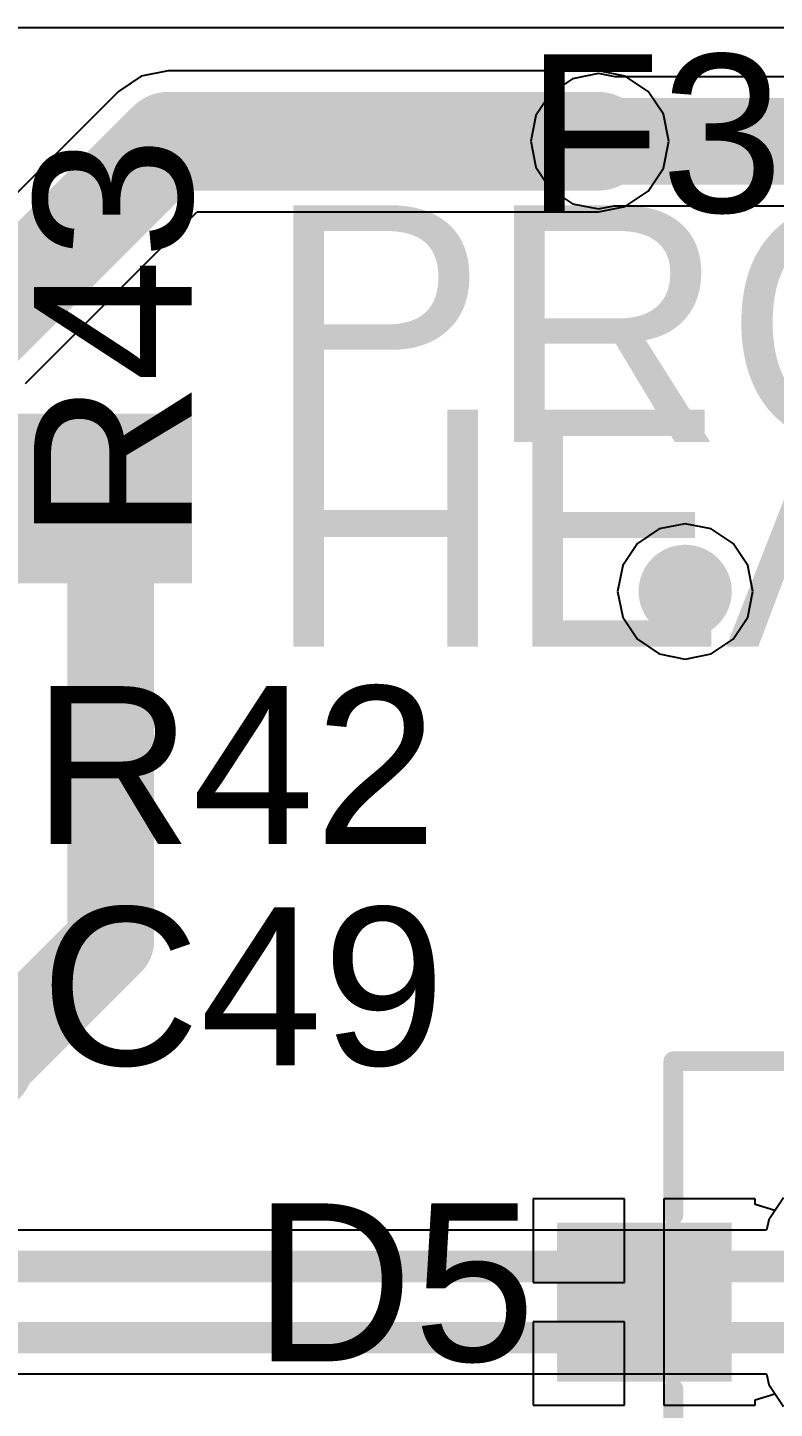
# Model space of a CAD drawing. Header units: millimetres. Extents: x -0.27 to 4.7, y -0.39 to 2.83.
# Drawn here: x 4.1884 to 4.3776, y 1.1291 to 1.4788 of the extents above; entities that cross this region are included whole.
import ezdxf

# ---------------------------------------------------------------- set-up
doc = ezdxf.new("R2010")
doc.units = ezdxf.units.MM
doc.header["$MEASUREMENT"] = 0
for name, color, linetype in [('BottomLayer', 5, 'Continuous'), ('BottomSolder', 6, 'Continuous'), ('TopLayer', 1, 'Continuous'), ('TopOverlay', 2, 'Continuous'), ('TopPaste', 8, 'Continuous'), ('TopSolder', 216, 'Continuous'), ('ViaHoleLayer', 16, 'Continuous')]:
    doc.layers.add(name, color=color, linetype=linetype)
doc.styles.add('Arial', font='', dxfattribs={"height": 0.2})
doc.styles.get('Arial').set_extended_font_data('Arial')

# ---------------------------------------------------------------- blocks, each defined once
blk = doc.blocks.new('S___23_163')
at = {"layer": 'TopLayer'}
for points in [[(-0.01614, 0.05748), (0.01614, 0.05748), (0.01614, 0.02126), (-0.01614, 0.02126)], [(-0.05354, -0.02126), (-0.02126, -0.02126), (-0.02126, -0.05748), (-0.05354, -0.05748)], [(0.02126, -0.02126), (0.05354, -0.02126), (0.05354, -0.05748), (0.02126, -0.05748)]]:
    blk.add_hatch(color=1, dxfattribs=at).paths.add_polyline_path(points)
at = {"layer": 'TopPaste'}
for points in [[(-0.01614, 0.05748), (0.01614, 0.05748), (0.01614, 0.02126), (-0.01614, 0.02126)], [(-0.05354, -0.02126), (-0.02126, -0.02126), (-0.02126, -0.05748), (-0.05354, -0.05748)], [(0.02126, -0.02126), (0.05354, -0.02126), (0.05354, -0.05748), (0.02126, -0.05748)]]:
    blk.add_hatch(color=8, dxfattribs=at).paths.add_polyline_path(points)
at = {"layer": 'TopSolder'}
for points in [[(-0.02014, 0.06148), (0.02014, 0.06148), (0.02014, 0.01726), (-0.02014, 0.01726)], [(-0.05754, -0.01726), (-0.01726, -0.01726), (-0.01726, -0.06148), (-0.05754, -0.06148)], [(0.01726, -0.01726), (0.05754, -0.01726), (0.05754, -0.06148), (0.01726, -0.06148)]]:
    blk.add_hatch(color=216, dxfattribs=at).paths.add_polyline_path(points)
at = {"layer": 'TopOverlay', "const_width": 0.005}
for points in [[(-0.061, 0.032), (-0.022, 0.032)], [(-0.061, 0.032), (-0.061, -0.023)], [(0.022, 0.032), (0.061, 0.032)], [(0.061, 0.032), (0.061, -0.023)], [(-0.013, -0.031), (0.013, -0.031)], [(-0.066, -0.041), (-0.066, -0.051)], [(-0.066, -0.041), (-0.061, -0.046)], [(-0.061, -0.046), (-0.066, -0.051)]]:
    blk.add_lwpolyline(points, dxfattribs=at)
at = {"layer": 'TopOverlay', "const_width": 0.0025}
for points in [[(-0.06225, 0.032, 1), (-0.05975, 0.032, 1)], [(-0.06225, 0.032, 1), (-0.05975, 0.032, 1)], [(-0.02325, 0.032, 1), (-0.02075, 0.032, 1)], [(0.02075, 0.032, 1), (0.02325, 0.032, 1)], [(0.05975, 0.032, 1), (0.06225, 0.032, 1)], [(0.05975, 0.032, 1), (0.06225, 0.032, 1)], [(-0.06225, -0.023, 1), (-0.05975, -0.023, 1)], [(0.05975, -0.023, 1), (0.06225, -0.023, 1)], [(-0.01425, -0.031, 1), (-0.01175, -0.031, 1)], [(0.01175, -0.031, 1), (0.01425, -0.031, 1)], [(-0.06725, -0.041, 1), (-0.06475, -0.041, 1)], [(-0.06725, -0.041, 1), (-0.06475, -0.041, 1)], [(-0.06225, -0.046, 1), (-0.05975, -0.046, 1)], [(-0.06225, -0.046, 1), (-0.05975, -0.046, 1)], [(-0.06725, -0.051, 1), (-0.06475, -0.051, 1)], [(-0.06725, -0.051, 1), (-0.06475, -0.051, 1)]]:
    blk.add_lwpolyline(points, format="xyb", close=True, dxfattribs=at)

msp = doc.modelspace()

# ---------------------------------------------------------------- hatches: boundary and pattern name
at = {"layer": 'BottomLayer'}
h = msp.add_hatch(color=5, dxfattribs=at)
edge = h.paths.add_edge_path()
edge.add_arc((4.333, 1.45), 0.01181, 0, 360)
h = msp.add_hatch(color=5, dxfattribs=at)
edge = h.paths.add_edge_path()
edge.add_arc((4.355, 1.336), 0.01181, 0, 360)
h = msp.add_hatch(color=5, dxfattribs=at)
edge = h.paths.add_edge_path()
edge.add_arc((4.178, 1.216), 0.01181, 0, 360)
at = {"layer": 'BottomSolder'}
h = msp.add_hatch(color=6, dxfattribs=at)
edge = h.paths.add_edge_path()
edge.add_arc((4.333, 1.45), 0.00591, 0, 360)
h = msp.add_hatch(color=6, dxfattribs=at)
edge = h.paths.add_edge_path()
edge.add_arc((4.355, 1.336), 0.00591, 0, 360)
at = {"layer": 'TopLayer'}
h = msp.add_hatch(color=1, dxfattribs=at)
edge = h.paths.add_edge_path()
edge.add_arc((4.333, 1.45), 0.01181, 0, 360)
msp.add_hatch(color=1, dxfattribs=at).paths.add_polyline_path([(4.127, 1.338), (4.23, 1.338), (4.23, 1.381), (4.127, 1.381)])
h = msp.add_hatch(color=1, dxfattribs=at)
edge = h.paths.add_edge_path()
edge.add_arc((4.355, 1.336), 0.01181, 0, 360)
h = msp.add_hatch(color=1, dxfattribs=at)
edge = h.paths.add_edge_path()
edge.add_arc((4.178, 1.216), 0.01181, 0, 360)
at = {"layer": 'TopSolder'}
h = msp.add_hatch(color=216, dxfattribs=at)
edge = h.paths.add_edge_path()
edge.add_arc((4.333, 1.45), 0.00591, 0, 360)
h = msp.add_hatch(color=216, dxfattribs=at)
edge = h.paths.add_edge_path()
edge.add_arc((4.355, 1.336), 0.00591, 0, 360)
at = {"layer": 'ViaHoleLayer'}
h = msp.add_hatch(color=16, dxfattribs=at)
edge = h.paths.add_edge_path()
edge.add_arc((4.333, 1.45), 0.00591, 0, 360)
h = msp.add_hatch(color=16, dxfattribs=at)
edge = h.paths.add_edge_path()
edge.add_arc((4.355, 1.336), 0.00591, 0, 360)

# ---------------------------------------------------------------- linework, layer by layer
at = {"layer": 'BottomLayer'}
for p, q in [((4.21717, 1.46648), (4.21138, 1.46262)), ((4.224, 1.46784), (4.21717, 1.46648)), ((4.333, 1.46784), (4.224, 1.46784)), ((4.33983, 1.46648), (4.333, 1.46784)), ((4.34562, 1.46262), (4.33983, 1.46648)), ((4.21138, 1.46262), (4.15738, 1.40862)), ((4.21138, 1.46262), (4.21138, 1.46262)), ((4.34948, 1.45683), (4.34562, 1.46262)), ((4.35084, 1.45), (4.34948, 1.45683)), ((4.34948, 1.44317), (4.35084, 1.45)), ((4.34562, 1.43738), (4.34948, 1.44317)), ((4.33983, 1.43352), (4.34562, 1.43738)), ((4.18784, 1.38861), (4.23139, 1.43216)), ((4.23139, 1.43216), (4.333, 1.43216)), ((4.333, 1.43216), (4.33983, 1.43352)), ((4.34844, 1.35184), (4.34288, 1.34812)), ((4.355, 1.35314), (4.34844, 1.35184)), ((4.36156, 1.35184), (4.355, 1.35314)), ((4.36712, 1.34812), (4.36156, 1.35184)), ((4.34288, 1.34812), (4.33916, 1.34256)), ((4.37084, 1.34256), (4.36712, 1.34812)), ((4.33916, 1.34256), (4.33786, 1.336)), ((4.37214, 1.336), (4.37084, 1.34256)), ((4.33786, 1.336), (4.33916, 1.32944)), ((4.37084, 1.32944), (4.37214, 1.336)), ((4.33916, 1.32944), (4.34288, 1.32388)), ((4.36712, 1.32388), (4.37084, 1.32944)), ((4.34288, 1.32388), (4.34844, 1.32016)), ((4.36156, 1.32016), (4.36712, 1.32388)), ((4.34844, 1.32016), (4.355, 1.31886)), ((4.355, 1.31886), (4.36156, 1.32016)), ((4.37988, 1.18243), (4.37616, 1.17687)), ((4.37616, 1.17687), (4.37563, 1.17418)), ((4.37563, 1.17418), (3.94814, 1.17418)), ((3.93688, 1.13782), (4.37563, 1.13782)), ((4.37563, 1.13782), (4.37616, 1.13513)), ((4.37616, 1.13513), (4.37988, 1.12957))]:
    msp.add_line(p, q, dxfattribs=at)
for points, const_width in [([(4.17, 1.396), (4.224, 1.45)], 0.025), ([(4.224, 1.45), (4.333, 1.45)], 0.025), ([(3.94434, 1.165), (4.38669, 1.165)], 0.008), ([(3.93688, 1.147), (4.38669, 1.147)], 0.008)]:
    msp.add_lwpolyline(points, dxfattribs=dict(at, const_width=const_width))
at = {"layer": 'BottomLayer', "const_width": 0.0125}
for points in [[(4.21775, 1.45, 1), (4.23025, 1.45, 1)], [(4.21775, 1.45, 1), (4.23025, 1.45, 1)], [(4.32675, 1.45, 1), (4.33925, 1.45, 1)]]:
    msp.add_lwpolyline(points, format="xyb", close=True, dxfattribs=at)
at = {"layer": 'TopLayer'}
for p, q in [((4.01165, 1.47878), (4.38662, 1.47878)), ((4.32644, 1.46584), (4.32088, 1.46212)), ((4.333, 1.46714), (4.32644, 1.46584)), ((4.33729, 1.46629), (4.333, 1.46714)), ((4.38867, 1.46629), (4.33729, 1.46629)), ((4.32088, 1.46212), (4.31716, 1.45656)), ((4.31716, 1.45656), (4.31586, 1.45)), ((4.31586, 1.45), (4.31716, 1.44344)), ((4.31716, 1.44344), (4.32088, 1.43788)), ((4.32088, 1.43788), (4.32644, 1.43416)), ((4.32644, 1.43416), (4.333, 1.43286)), ((4.333, 1.43286), (4.33703, 1.43366)), ((4.33703, 1.43366), (4.38867, 1.43366)), ((4.34844, 1.35184), (4.34288, 1.34812)), ((4.355, 1.35314), (4.34844, 1.35184)), ((4.36156, 1.35184), (4.355, 1.35314)), ((4.36712, 1.34812), (4.36156, 1.35184)), ((4.34288, 1.34812), (4.33916, 1.34256)), ((4.37084, 1.34256), (4.36712, 1.34812)), ((4.33916, 1.34256), (4.33786, 1.336)), ((4.37214, 1.336), (4.37084, 1.34256)), ((4.33786, 1.336), (4.33916, 1.32944)), ((4.37084, 1.32944), (4.37214, 1.336)), ((4.33916, 1.32944), (4.34288, 1.32388)), ((4.36712, 1.32388), (4.37084, 1.32944)), ((4.34288, 1.32388), (4.34844, 1.32016)), ((4.36156, 1.32016), (4.36712, 1.32388)), ((4.34844, 1.32016), (4.355, 1.31886)), ((4.355, 1.31886), (4.36156, 1.32016)), ((4.33963, 1.18214), (4.31652, 1.18214)), ((4.31652, 1.18214), (4.31652, 1.161)), ((4.33963, 1.161), (4.33963, 1.18214)), ((4.37274, 1.18214), (4.34963, 1.18214)), ((4.34963, 1.18214), (4.34963, 1.156)), ((4.37274, 1.18075), (4.37274, 1.18214)), ((4.37774, 1.17923), (4.37274, 1.18075)), ((4.31652, 1.161), (4.33963, 1.161)), ((4.34963, 1.156), (4.34963, 1.12986)), ((4.33963, 1.151), (4.31652, 1.151)), ((4.31652, 1.151), (4.31652, 1.12986)), ((4.33963, 1.12986), (4.33963, 1.151)), ((4.31652, 1.12986), (4.33963, 1.12986)), ((4.34963, 1.12986), (4.37274, 1.12986)), ((4.37274, 1.13125), (4.37774, 1.13277)), ((4.37274, 1.12986), (4.37274, 1.13125))]:
    msp.add_line(p, q, dxfattribs=at)
at = {"layer": 'TopLayer', "const_width": 0.022}
for points in [[(4.333, 1.45), (4.33303, 1.44997)], [(4.33303, 1.44997), (4.41333, 1.44997)], [(4.143, 1.3615), (4.19993, 1.3615)], [(4.19993, 1.3615), (4.20748, 1.35395)], [(4.20748, 1.35395), (4.20945, 1.35395)], [(4.20945, 1.24745), (4.20945, 1.35395)], [(4.178, 1.216), (4.20945, 1.24745)]]:
    msp.add_lwpolyline(points, dxfattribs=at)
at = {"layer": 'TopLayer', "const_width": 0.011}
for points in [[(4.3275, 1.45, 1), (4.3385, 1.45, 1)], [(4.32753, 1.44997, 1), (4.33853, 1.44997, 1)], [(4.32753, 1.44997, 1), (4.33853, 1.44997, 1)], [(4.19443, 1.3615, 1), (4.20543, 1.3615, 1)], [(4.19443, 1.3615, 1), (4.20543, 1.3615, 1)], [(4.20198, 1.35395, 1), (4.21298, 1.35395, 1)], [(4.20198, 1.35395, 1), (4.21298, 1.35395, 1)], [(4.20395, 1.35395, 1), (4.21495, 1.35395, 1)], [(4.20395, 1.35395, 1), (4.21495, 1.35395, 1)], [(4.20395, 1.24745, 1), (4.21495, 1.24745, 1)], [(4.20395, 1.24745, 1), (4.21495, 1.24745, 1)], [(4.1725, 1.216, 1), (4.1835, 1.216, 1)]]:
    msp.add_lwpolyline(points, format="xyb", close=True, dxfattribs=at)

# ---------------------------------------------------------------- block references
at = {"rotation": 90}
msp.add_blockref('S___23_163', (4.384, 1.156), dxfattribs=at)

# ---------------------------------------------------------------- texts
at = {"layer": 'TopOverlay', "style": 'Arial'}
for s, p in [('F3', (4.31468, 1.43201)), ('R42', (4.18968, 1.27201)), ('C49', (4.19168, 1.21601)), ('D5', (4.24568, 1.14101))]:
    msp.add_text(s, height=0.04, dxfattribs=at).set_placement(p)
for s, height, rotation, p in [('R43', 0.04, 90, (4.22999, 1.34868)), ('PROG:', 0.06, 360, (4.24883, 1.37381)), ('HEADER', 0.06, 360, (4.24883, 1.322))]:
    msp.add_text(s, height=height, rotation=rotation, dxfattribs=at).set_placement(p)

doc.saveas('drawing.dxf')
